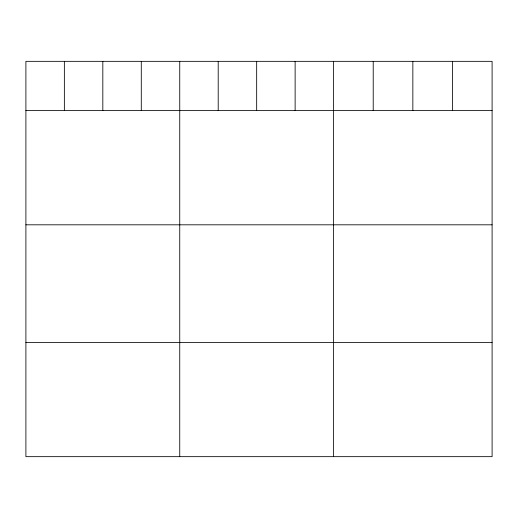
<?xml version="1.0" encoding="UTF-8"?>
<svg xmlns="http://www.w3.org/2000/svg" width="518" height="518" viewBox="0 0 518 518"><rect width="100%" height="100%" fill="white"/><g stroke="black" fill="none" stroke-linecap="round" stroke-linejoin="round"><path stroke-width="0.78" d="M492.1 110.612L492.1 456.662L25.9 456.662L25.9 61.338L492.1 61.338L492.1 110.612L25.9 110.612M25.9 224.812L492.1 224.812M25.9 342.469L492.1 342.469M452.473 61.338L452.473 110.612M412.846 61.338L412.846 110.612M373.219 61.338L373.219 110.612M333.592 61.338L333.592 456.662M295.13 61.338L295.13 110.612M256.669 61.338L256.669 110.612M218.207 61.338L218.207 110.612M179.746 61.338L179.746 456.662M141.284 61.338L141.284 110.612M102.823 61.338L102.823 110.612M64.362 61.338L64.362 110.612"/></g></svg>
